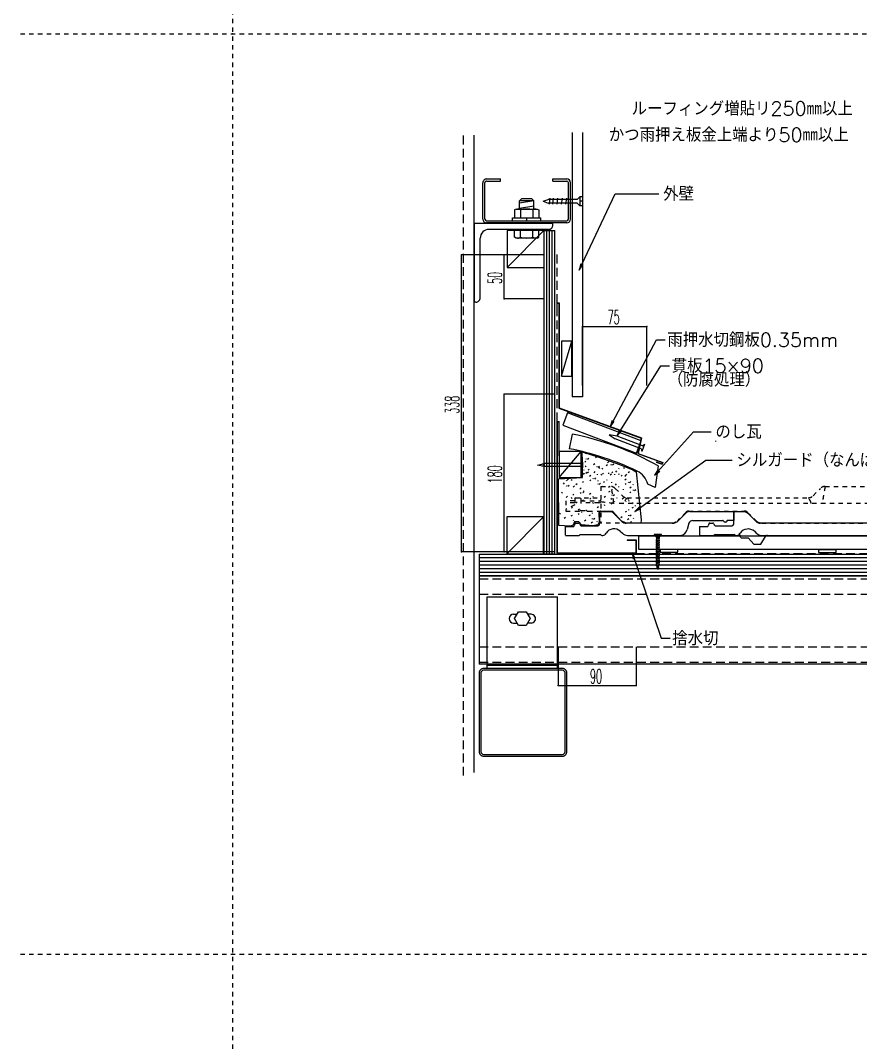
# Model space of a CAD drawing. Extents: x -1727 to 4652, y -2317 to 2357.
# Drawn here: x -1727 to -769, y -1151 to 15 of the extents above; entities that cross this region are included whole.
import ezdxf

# ---------------------------------------------------------------- set-up
doc = ezdxf.new("R2010")
doc.units = 0
doc.header["$LTSCALE"] = 5
doc.linetypes.add('DASHED2', pattern=[3, 2, -1])
doc.linetypes.add('DOT', pattern=[2, 1, -1])
for name, color, linetype in [('0-1', 7, 'CONTINUOUS'), ('0-2', 7, 'CONTINUOUS'), ('0-3', 7, 'CONTINUOUS'), ('0-4', 7, 'CONTINUOUS'), ('0-A', 7, 'CONTINUOUS')]:
    doc.layers.add(name, color=color, linetype=linetype)
doc.styles.get("Standard").update_dxf_attribs({"font": 'txt.shx', "bigfont": 'extfont.shx'})

msp = doc.modelspace()

# ---------------------------------------------------------------- linework, layer by layer
at = {"layer": '0-1', "color": 3, "linetype": 'CONTINUOUS'}
for p, q in [((-1097.5645, -112.5069), (-1097.5645, -414.2778)), ((-1085.5635, -112.5069), (-1085.5635, -414.2778)), ((-1085.5635, -414.2778), (-1097.5645, -414.2778)), ((-1112.64, -450.9929), (-1112.64, -481.5542)), ((-1021.6755, -572.3166), (-1021.6755, -588.0086)), ((-1021.6755, -572.6626), (-115.8674, -572.6626)), ((-1021.6755, -588.0086), (-113.7535, -588.0086))]:
    msp.add_line(p, q, dxfattribs=at)
at = {"layer": '0-1', "color": 7, "linetype": 'DASHED2'}
for p, q in [((-1114.9548, -251.9545), (-1114.9548, -592.7566)), ((-1114.932, -592.7566), (-113.7535, -592.7566))]:
    msp.add_line(p, q, dxfattribs=at)
at = {"layer": '0-1', "color": 6, "linetype": 'CONTINUOUS'}
for p, q in [((-1114.771, -319.1166), (-1114.771, -306.8252)), ((-1114.771, -306.8252), (-1112.271, -306.8252)), ((-1114.471, -307.1252), (-1112.571, -307.1252)), ((-1114.471, -319.1166), (-1114.471, -307.1252)), ((-1112.571, -307.1252), (-1112.571, -427.0353)), ((-1112.271, -306.8252), (-1112.271, -426.8252)), ((-1114.471, -319.1166), (-1114.771, -319.1166)), ((-1112.571, -427.0353), (-1018.6537, -461.2184)), ((-1112.271, -426.8252), (-1018.3017, -461.0272)), ((-1114.6487, -592.3241), (-1114.6487, -442.3241)), ((-1114.6487, -442.3241), (-1112.1487, -442.3241)), ((-1114.3487, -442.6241), (-1112.4487, -442.6241)), ((-1114.3487, -592.3241), (-1114.3487, -442.6241)), ((-1112.4487, -452.7774), (-1112.4487, -442.6241)), ((-1112.1487, -452.7774), (-1112.1487, -442.3241)), ((-1112.4487, -452.7774), (-1112.1487, -452.7774)), ((-1018.6537, -461.2184), (-1022.7333, -478.8887)), ((-1018.3017, -461.0272), (-1022.3812, -478.6976)), ((-1022.7333, -478.8887), (-994.575, -489.1375)), ((-1022.3812, -478.6976), (-994.1905, -488.9582)), ((-1001.3921, -488.2325), (-1001.4947, -488.5144)), ((-1001.4947, -488.5144), (-994.9022, -490.9138)), ((-1001.3921, -488.2325), (-995.0815, -490.5293)), ((-994.575, -489.1375), (-995.0815, -490.5293)), ((-994.1905, -488.9582), (-994.9022, -490.9138)), ((-1034.6487, -577.3241), (-1024.6487, -577.3241)), ((-1034.6487, -577.3241), (-1034.6487, -577.6241)), ((-1034.6487, -577.6241), (-1024.9487, -577.6241)), ((-1024.9487, -577.6241), (-1024.9487, -592.0241)), ((-1024.6487, -577.3241), (-1024.6487, -592.3241)), ((-1114.6487, -592.0241), (-1024.9487, -592.0241)), ((-1114.6487, -592.3241), (-1024.6487, -592.3241))]:
    msp.add_line(p, q, dxfattribs=at)
at = {"layer": '0-1', "color": 7, "linetype": 'CONTINUOUS'}
for p, q in [((-1109.7868, -390.604), (-1097.7868, -350.604)), ((-1081.7189, -487.3956), (-1083.176, -488.6285)), ((-1081.4895, -479.0707), (-1081.2654, -478.2861)), ((-1081.3398, -485.4352), (-1081.1156, -484.6506)), ((-1078.5948, -484.5678), (-1080.0519, -485.8008)), ((-1069.4576, -482.5373), (-1070.9148, -483.7703)), ((-1055.5746, -488.1019), (-1057.0317, -489.3349)), ((-1084.1021, -497.8214), (-1083.8779, -497.0368)), ((-1083.2416, -502.0982), (-1083.0174, -501.3136)), ((-1082.5582, -492.8087), (-1081.4373, -493.7053)), ((-1080.3991, -500.4851), (-1081.8562, -501.7181)), ((-1078.9878, -500.1225), (-1080.2207, -500.795)), ((-1078.0745, -497.0727), (-1079.3074, -497.7452)), ((-1071.7687, -490.6467), (-1073.2258, -491.8797)), ((-1071.454, -499.4905), (-1072.9111, -500.7235)), ((-1069.0786, -494.4576), (-1068.8544, -493.673)), ((-1066.3336, -493.5902), (-1067.7907, -494.8232)), ((-1065.7453, -495.0504), (-1066.9782, -495.7229)), ((-1063.6071, -495.516), (-1062.4862, -496.4127)), ((-1057.1964, -491.5598), (-1058.6535, -492.7927)), ((-1055.5579, -502.1741), (-1055.782, -500.717)), ((-1052.8845, -491.9129), (-1052.6603, -491.1283)), ((-1051.1328, -500.1672), (-1052.3657, -500.8397)), ((-1050.1395, -491.0454), (-1051.5966, -492.2784)), ((-1046.7835, -498.7437), (-1048.2406, -499.9767)), ((-1044.2432, -496.1902), (-1044.019, -495.4056)), ((-1038.9366, -494.7692), (-1037.8158, -495.6659)), ((-1032.2113, -499.6568), (-1033.6684, -500.8897)), ((-1106.4702, -512.393), (-1107.9274, -513.626)), ((-1103.9299, -509.8394), (-1103.7057, -509.0548)), ((-1101.707, -507.8388), (-1103.1641, -509.0717)), ((-1098.6234, -508.4185), (-1097.5025, -509.3152)), ((-1084.4676, -511.2288), (-1085.7005, -511.9013)), ((-1083.7832, -501.5128), (-1085.2403, -502.7458)), ((-1076.1227, -503.7546), (-1077.5798, -504.9875)), ((-1076.1465, -509.3647), (-1077.3794, -510.0372)), ((-1073.4326, -507.5655), (-1073.2084, -506.7809)), ((-1070.6876, -506.6981), (-1072.1447, -507.9311)), ((-1068.7639, -503.3014), (-1068.5397, -502.5168)), ((-1067.9975, -510.5091), (-1067.7733, -509.7244)), ((-1067.8108, -513.6358), (-1067.5866, -512.8512)), ((-1065.0658, -512.7684), (-1066.5229, -514.0013)), ((-1064.749, -502.3983), (-1063.6281, -503.2949)), ((-1061.8109, -501.5943), (-1063.0439, -502.2668)), ((-1060.4779, -511.0711), (-1061.7109, -511.7437)), ((-1057.764, -509.272), (-1057.5399, -508.4874)), ((-1052.5028, -502.1978), (-1053.96, -503.4308)), ((-1052.3289, -512.2155), (-1052.1048, -511.4309)), ((-1048.9242, -503.0771), (-1048.7, -502.2925)), ((-1044.0934, -502.5547), (-1043.8693, -501.7701)), ((-1040.4016, -503.9671), (-1041.6345, -504.6396)), ((-1035.9429, -507.9432), (-1037.4, -509.1762)), ((-1036.6067, -504.8814), (-1036.8309, -503.4243)), ((-1036.2329, -502.4022), (-1035.112, -503.2989)), ((-1033.2528, -511.7541), (-1033.0287, -510.9695)), ((-1030.5078, -510.8867), (-1031.9649, -512.1197)), ((-1109.7188, -522.7299), (-1108.5979, -523.6266)), ((-1103.7802, -516.204), (-1103.556, -515.4194)), ((-1101.0352, -515.3366), (-1102.4923, -516.5695)), ((-1094.8786, -515.8243), (-1096.3357, -517.0573)), ((-1091.898, -513.3061), (-1093.3551, -514.539)), ((-1087.2181, -518.0661), (-1088.6752, -519.299)), ((-1087.2419, -523.6761), (-1088.4748, -524.3486)), ((-1083.7832, -522.2564), (-1085.2403, -523.4894)), ((-1084.528, -521.877), (-1084.3038, -521.0924)), ((-1076.1227, -524.4982), (-1077.5798, -525.7311)), ((-1062.3757, -516.5793), (-1062.1516, -515.7947)), ((-1054.6772, -516.4956), (-1056.1343, -517.7286)), ((-1054.701, -522.1057), (-1055.934, -522.7782)), ((-1051.9871, -520.3065), (-1051.763, -519.5219)), ((-1047.1126, -513.528), (-1048.5697, -514.761)), ((-1044.4225, -517.339), (-1044.1983, -516.5544)), ((-1038.9874, -520.2825), (-1038.7632, -519.4979)), ((-1035.9667, -513.5533), (-1037.1997, -514.2258)), ((-1030.3581, -517.2513), (-1031.8152, -518.4842)), ((-1030.3819, -522.8613), (-1031.6149, -523.5338)), ((-1027.8178, -514.6977), (-1027.5936, -513.9131)), ((-1027.668, -521.0622), (-1027.4438, -520.2776)), ((-1024.923, -520.1948), (-1026.3801, -521.4277)), ((-1102.9934, -527.6175), (-1104.4505, -528.8505)), ((-1098.6234, -529.1621), (-1097.5025, -530.0588)), ((-1095.563, -525.5403), (-1096.7959, -526.2128)), ((-1091.898, -534.0497), (-1093.3551, -535.2826)), ((-1084.4676, -531.9724), (-1085.7005, -532.6449)), ((-1076.1465, -530.1082), (-1077.3794, -530.7808)), ((-1074.3421, -534.7902), (-1073.2213, -535.6869)), ((-1073.4326, -528.3091), (-1073.2084, -527.5245)), ((-1059.502, -527.8845), (-1060.9591, -529.1175)), ((-1051.8414, -530.1263), (-1053.2985, -531.3592)), ((-1051.8652, -535.7363), (-1053.0982, -536.4089)), ((-1051.9544, -526.8829), (-1051.7302, -526.0983)), ((-1049.2094, -526.0155), (-1050.6665, -527.2484)), ((-1049.1513, -533.9372), (-1048.9272, -533.1526)), ((-1046.5193, -529.8264), (-1046.2951, -529.0418)), ((-1038.8208, -529.7427), (-1040.2779, -530.9757)), ((-1038.8446, -535.3528), (-1040.0776, -536.0253)), ((-1036.1307, -533.5537), (-1035.9066, -532.7691)), ((-1032.4124, -532.6753), (-1033.6453, -533.3478)), ((-1033.4006, -531.1124), (-1033.1764, -530.3278)), ((-1028.0311, -534.9365), (-1029.4882, -536.1695)), ((-1111.8092, -546.8504), (-1110.6883, -547.7471)), ((-1096.969, -539.9448), (-1098.4262, -541.1777)), ((-1089.3085, -542.1865), (-1090.7656, -543.4195)), ((-1089.3323, -547.7966), (-1090.5653, -548.4691)), ((-1086.6184, -545.9974), (-1086.3943, -545.2128)), ((-1074.4207, -547.2623), (-1074.1965, -546.4777)), ((-1067.6168, -539.6778), (-1069.0739, -540.9107)), ((-1060.1863, -537.6005), (-1061.4193, -538.273)), ((-1035.6788, -545.1133), (-1036.9117, -545.7858)), ((-1032.9649, -543.3141), (-1032.7407, -542.5295)), ((-1028.0549, -540.5466), (-1029.2879, -541.2191)), ((-1025.341, -538.7475), (-1025.1168, -537.9629)), ((-1105.0838, -551.738), (-1106.541, -552.9709)), ((-1097.6534, -549.6607), (-1098.8864, -550.3332)), ((-1095.8662, -555.2649), (-1095.642, -554.4803)), ((-1081.9355, -554.8403), (-1083.3926, -556.0733)), ((-1077.1346, -549.0615), (-1078.3676, -549.734)), ((-1074.275, -557.0821), (-1075.7321, -558.315)), ((-1074.388, -553.8387), (-1074.1638, -553.0541)), ((-1071.643, -552.9713), (-1073.1001, -554.2042)), ((-1068.9529, -556.7822), (-1068.7287, -555.9976)), ((-1040.4797, -550.8921), (-1041.9368, -552.1251)), ((-1032.8192, -553.1339), (-1034.2763, -554.3668)), ((-1032.9322, -549.8905), (-1032.708, -549.1059)), ((-1030.1871, -549.0231), (-1031.6443, -550.256)), ((-1030.1291, -556.9448), (-1029.9049, -556.1602)), ((-1027.4971, -552.834), (-1027.2729, -552.0494))]:
    msp.add_line(p, q, dxfattribs=at)
at = {"layer": '0-1', "color": 4, "linetype": 'CONTINUOUS'}
for p, q in [((-1046.0201, -458.9767), (-1055.4458, -457.6216)), ((-1055.4458, -457.6216), (-1048.3258, -462.1049)), ((-1018.7593, -473.3673), (-1048.3258, -462.1049)), ((-1017.425, -469.8696), (-1046.0201, -458.9767)), ((-1018.7593, -473.3673), (-1018.1887, -476.3963)), ((-1014.9859, -467.9895), (-1018.1887, -476.3963)), ((-1017.425, -469.8696), (-1014.9859, -467.9895)), ((-1085.8059, -488.7384), (-1087.3222, -490.3096)), ((-1085.8059, -488.7384), (-1085.8059, -495.225)), ((-1137.1519, -491.9908), (-1129.0019, -490.3096)), ((-1129.0019, -493.6707), (-1137.1519, -491.9908)), ((-1131.5275, -490.9563), (-1132.0582, -490.9403)), ((-1132.0582, -493.0414), (-1131.5275, -493.0254)), ((-1131.0128, -491.0037), (-1131.5275, -490.9563)), ((-1131.5275, -493.0254), (-1131.0128, -492.978)), ((-1130.53, -491.081), (-1131.0128, -491.0037)), ((-1131.0128, -492.978), (-1130.53, -492.9006)), ((-1130.0935, -491.1861), (-1130.53, -491.081)), ((-1130.53, -492.9006), (-1130.0935, -492.7956)), ((-1129.7168, -491.3156), (-1130.0935, -491.1861)), ((-1130.0935, -492.7956), (-1129.7168, -492.6661)), ((-1129.4112, -491.4656), (-1129.7168, -491.3156)), ((-1129.7168, -492.6661), (-1129.4112, -492.5161)), ((-1129.186, -491.6315), (-1129.4112, -491.4656)), ((-1129.4112, -492.5161), (-1129.186, -492.3502)), ((-1129.0481, -491.8084), (-1129.186, -491.6315)), ((-1129.186, -492.3502), (-1129.0481, -492.1733)), ((-1129.0017, -491.9908), (-1129.0481, -491.8084)), ((-1129.0481, -492.1733), (-1129.0017, -491.9908)), ((-1087.3222, -490.3096), (-1129.0019, -490.3096)), ((-1087.3222, -493.6707), (-1129.0019, -493.6707)), ((-1087.3222, -490.3096), (-1087.3222, -493.3123)), ((-1085.9268, -495.2296), (-1087.3222, -493.6707)), ((-1003.9361, -571.1085), (-1003.9361, -571.812)), ((-995.5946, -571.1089), (-1003.9361, -571.1085)), ((-995.5946, -571.8124), (-995.5946, -571.1089)), ((-1003.9361, -571.812), (-995.5946, -571.8124)), ((-997.7305, -582.8839), (-1001.7506, -584.1399)), ((-997.7304, -580.3714), (-1001.7504, -581.6274)), ((-1001.2059, -581.9418), (-1001.7504, -581.6274)), ((-997.7302, -577.8589), (-1001.7503, -579.1149)), ((-1001.2057, -579.4293), (-1001.7503, -579.1149)), ((-997.7301, -575.3464), (-1001.7502, -576.6024)), ((-1001.2056, -576.9168), (-1001.7502, -576.6024)), ((-1001.2831, -574.7803), (-1001.2831, -576.2364)), ((-998.248, -574.7805), (-1001.2831, -574.7803)), ((-1001.206, -583.7343), (-1001.2059, -581.9418)), ((-1001.2058, -581.2218), (-1001.2057, -579.4293)), ((-1001.2057, -578.7093), (-1001.2056, -576.9168)), ((-998.2751, -582.5694), (-998.275, -580.8416)), ((-998.2751, -582.5694), (-997.7305, -582.8839)), ((-998.2749, -580.0569), (-998.2748, -578.3291)), ((-998.2749, -580.0569), (-997.7304, -580.3714)), ((-998.2748, -577.5444), (-998.2747, -575.8166)), ((-998.2748, -577.5444), (-997.7302, -577.8589)), ((-998.2747, -575.0319), (-997.7301, -575.3464)), ((-998.248, -574.7805), (-998.248, -575.0473)), ((-997.7311, -592.9339), (-1001.7511, -594.1899)), ((-1001.2065, -594.5043), (-1001.7511, -594.1899)), ((-997.7309, -590.4214), (-1001.751, -591.6774)), ((-1001.2064, -591.9918), (-1001.751, -591.6774)), ((-997.7308, -587.9089), (-1001.7508, -589.1649)), ((-1001.2063, -589.4793), (-1001.7508, -589.1649)), ((-997.7306, -585.3964), (-1001.7507, -586.6524)), ((-1001.2061, -586.9668), (-1001.7507, -586.6524)), ((-1001.206, -584.4543), (-1001.7506, -584.1399)), ((-1001.2066, -596.2968), (-1001.2065, -594.5043)), ((-1001.2065, -593.7843), (-1001.2064, -591.9918)), ((-1001.2064, -591.2718), (-1001.2063, -589.4793)), ((-1001.2062, -588.7593), (-1001.2061, -586.9668)), ((-1001.2061, -586.2468), (-1001.206, -584.4543)), ((-998.2758, -595.1319), (-998.2757, -593.4041)), ((-998.2756, -592.6194), (-998.2755, -590.8916)), ((-998.2756, -592.6194), (-997.7311, -592.9339)), ((-998.2755, -590.1069), (-998.2754, -588.3791)), ((-998.2755, -590.1069), (-997.7309, -590.4214)), ((-998.2754, -587.5944), (-998.2753, -585.8666)), ((-998.2754, -587.5944), (-997.7308, -587.9089)), ((-998.2752, -585.0819), (-998.2751, -583.3541)), ((-998.2752, -585.0819), (-997.7306, -585.3964)), ((-997.7316, -602.9839), (-1001.7517, -604.2399)), ((-1001.2071, -604.5543), (-1001.7517, -604.2399)), ((-997.7315, -600.4714), (-1001.7515, -601.7274)), ((-1001.207, -602.0418), (-1001.7515, -601.7274)), ((-997.7313, -597.9589), (-1001.7514, -599.2149)), ((-1001.2068, -599.5293), (-1001.7514, -599.2149)), ((-997.7312, -595.4464), (-1001.7513, -596.7024)), ((-1001.2067, -597.0168), (-1001.7513, -596.7024)), ((-997.7318, -605.4964), (-1001.5765, -606.6444)), ((-1001.2071, -603.8343), (-1001.207, -602.0418)), ((-1001.2071, -605.1462), (-1001.2071, -604.5543)), ((-1000.9444, -606.2003), (-1001.2071, -605.1462)), ((-1001.2069, -601.3218), (-1001.2068, -599.5293)), ((-1001.2068, -598.8093), (-1001.2067, -597.0168)), ((-999.0365, -608.1945), (-998.4964, -606.0287)), ((-998.2763, -605.1819), (-998.2762, -603.4541)), ((-998.2763, -605.1819), (-997.7318, -605.4964)), ((-998.2762, -602.6694), (-998.2761, -600.9416)), ((-998.2762, -602.6694), (-997.7316, -602.9839)), ((-998.2761, -600.1569), (-998.276, -598.4291)), ((-998.2761, -600.1569), (-997.7315, -600.4714)), ((-998.2759, -597.6444), (-998.2758, -595.9166)), ((-998.2759, -597.6444), (-997.7313, -597.9589)), ((-998.2758, -595.1319), (-997.7312, -595.4464)), ((-1000.7652, -606.919), (-1001.5765, -606.6444)), ((-998.6596, -608.3309), (-1000.8276, -608.9347)), ((-1000.236, -609.0207), (-1000.8276, -608.9347)), ((-1000.3469, -608.5971), (-1000.7653, -606.9137)), ((-999.7421, -611.0237), (-1000.2416, -609.0199)), ((-999.7421, -611.0237), (-999.1638, -608.705))]:
    msp.add_line(p, q, dxfattribs=at)
at = {"layer": '0-1', "color": 3, "linetype": 'CONTINUOUS'}
for points in [[(-1109.7868, -390.604), (-1097.7868, -390.604), (-1097.7868, -350.604), (-1109.7868, -350.604), (-1109.7868, -390.604)], [(-1108.0408, -446.4116), (-1023.9424, -478.4657), (-1018.6001, -464.4493), (-1102.6984, -432.3952), (-1108.0408, -446.4116)]]:
    msp.add_lwpolyline(points, close=True, dxfattribs=at)
at = {"layer": '0-1', "color": 7, "linetype": 'CONTINUOUS'}
for points in [[(-1024.521, -499.6296), (-1018.9577, -554.3656), (-1019.3166, -558.1343), (-1035.7996, -558.1978), (-1041.7494, -555.6218), (-1051.2609, -545.0335), (-1065.2692, -544.6112), (-1067.2331, -545.9309), (-1066.8742, -557.5959), (-1068.1304, -560.1084), (-1073.8732, -561.1852), (-1086.974, -560.2878), (-1089.8454, -556.6986), (-1094.6908, -556.6986), (-1096.306, -560.4673), (-1099.8953, -561.7235), (-1112.8165, -560.8262), (-1112.996, -507.7054), (-1085.7177, -506.0902), (-1085.8059, -488.7384), (-1086.2561, -477.0173), (-1068.1304, -482.7601), (-1043.3646, -491.1948), (-1028.4692, -497.476), (-1024.521, -499.6296)], [(-996.9836, -591.3329), (-976.9836, -591.3329), (-976.9836, -588.3329), (-996.9836, -588.3329), (-996.9836, -591.3329)], [(-816.4831, -591.6845), (-796.4831, -591.6845), (-796.4831, -588.6845), (-816.4831, -588.6845), (-816.4831, -591.6845)]]:
    msp.add_lwpolyline(points, close=True, dxfattribs=at)
at = {"layer": '0-1', "color": 4, "linetype": 'CONTINUOUS'}
for centre, radius, start, end in [((-1005.005, -575.4371), 3.7795, 10.0074, 73.571), ((-1000.4394, -582.8193), 1.7719, 113.7641, 137.7234), ((-1000.4393, -580.3068), 1.7719, 113.7641, 137.7234), ((-1000.4391, -577.7943), 1.7719, 113.7641, 137.7234), ((-1000.9361, -581.9366), 0.2698, 118.1563, 181.1131), ((-1000.936, -579.4241), 0.2698, 118.1563, 181.1131), ((-1000.9359, -576.9116), 0.2698, 118.1563, 181.1131), ((-994.4626, -600.2111), 20.1563, 105.2025, 109.3869), ((-994.4625, -597.6986), 20.1563, 105.2025, 109.3869), ((-994.4624, -595.1861), 20.1563, 105.2025, 109.3869), ((-1006.7036, -561.2138), 21.2472, 285.394, 289.1117), ((-1006.7035, -558.7013), 21.2472, 285.394, 289.1117), ((-1006.7034, -556.1888), 21.2472, 285.394, 289.1117), ((-1003.5444, -569.6934), 14.0999, 285.6178, 291.0819), ((-1003.5442, -567.1809), 14.0999, 285.6178, 291.0819), ((-1003.5441, -564.6684), 14.0999, 285.6178, 291.0819), ((-1003.544, -562.1559), 14.0999, 285.6178, 291.0819), ((-993.6294, -598.8985), 18.641, 104.6057, 109.1586), ((-993.6292, -596.386), 18.641, 104.6057, 109.1586), ((-993.6291, -593.8735), 18.641, 104.6057, 109.1586), ((-998.6077, -582.5446), 0.3335, 293.8889, 355.7313), ((-998.6075, -580.0321), 0.3335, 293.8889, 355.7313), ((-998.6074, -577.5196), 0.3335, 293.8889, 355.7313), ((-998.6072, -575.0071), 0.3335, 293.8889, 355.7313), ((-998.6225, -582.4012), 1.0142, 286.7535, 331.5848), ((-998.6224, -579.8887), 1.0142, 286.7535, 331.5848), ((-998.6222, -577.3762), 1.0142, 286.7535, 331.5848), ((-998.6221, -574.8637), 1.0142, 286.7535, 331.5848), ((-994.5261, -575.4377), 3.7795, 106.4227, 169.9863), ((-1000.4401, -595.3818), 1.7719, 113.7641, 137.7234), ((-1000.44, -592.8693), 1.7719, 113.7641, 137.7234), ((-1000.4398, -590.3568), 1.7719, 113.7641, 137.7234), ((-1000.4397, -587.8443), 1.7719, 113.7641, 137.7234), ((-1000.4396, -585.3318), 1.7719, 113.7641, 137.7234), ((-1000.9368, -594.4991), 0.2698, 118.1563, 181.1131), ((-1000.9367, -591.9866), 0.2698, 118.1563, 181.1131), ((-1000.9366, -589.4741), 0.2698, 118.1563, 181.1131), ((-1000.9364, -586.9616), 0.2698, 118.1563, 181.1131), ((-1000.9363, -584.4491), 0.2698, 118.1563, 181.1131), ((-994.4633, -612.7736), 20.1563, 105.2025, 109.3869), ((-994.4632, -610.2611), 20.1563, 105.2025, 109.3869), ((-994.4631, -607.7486), 20.1563, 105.2025, 109.3869), ((-994.4629, -605.2361), 20.1563, 105.2025, 109.3869), ((-994.4628, -602.7236), 20.1563, 105.2025, 109.3869), ((-1006.7043, -573.7763), 21.2472, 285.394, 289.1117), ((-1006.7042, -571.2638), 21.2472, 285.394, 289.1117), ((-1006.7041, -568.7513), 21.2472, 285.394, 289.1117), ((-1006.7039, -566.2388), 21.2472, 285.394, 289.1117), ((-1006.7038, -563.7263), 21.2472, 285.394, 289.1117), ((-1003.5449, -579.7434), 14.0999, 285.6178, 291.0819), ((-1003.5448, -577.2309), 14.0999, 285.6178, 291.0819), ((-1003.5447, -574.7184), 14.0999, 285.6178, 291.0819), ((-1003.5445, -572.2059), 14.0999, 285.6178, 291.0819), ((-993.6301, -611.461), 18.641, 104.6057, 109.1586), ((-993.6299, -608.9485), 18.641, 104.6057, 109.1586), ((-993.6298, -606.436), 18.641, 104.6057, 109.1586), ((-993.6297, -603.9235), 18.641, 104.6057, 109.1586), ((-993.6295, -601.411), 18.641, 104.6057, 109.1586), ((-998.6082, -592.5946), 0.3335, 293.8889, 355.7313), ((-998.6081, -590.0821), 0.3335, 293.8889, 355.7313), ((-998.6079, -587.5696), 0.3335, 293.8889, 355.7313), ((-998.6078, -585.0571), 0.3335, 293.8889, 355.7313), ((-998.6231, -592.4512), 1.0142, 286.7535, 331.5848), ((-998.6229, -589.9387), 1.0142, 286.7535, 331.5848), ((-998.6228, -587.4262), 1.0142, 286.7535, 331.5848), ((-998.6226, -584.9137), 1.0142, 286.7535, 331.5848), ((-1000.4407, -605.4318), 1.7719, 113.7641, 137.7234), ((-1000.4405, -602.9193), 1.7719, 113.7641, 137.7234), ((-1000.4404, -600.4068), 1.7719, 113.7641, 137.7234), ((-1000.4402, -597.8943), 1.7719, 113.7641, 137.7234), ((-1000.273, -607.8279), 1.7607, 112.3772, 137.7616), ((-1000.9374, -604.5491), 0.2698, 118.1563, 181.1131), ((-1000.9372, -602.0366), 0.2698, 118.1563, 181.1131), ((-1000.9371, -599.5241), 0.2698, 118.1563, 181.1131), ((-1000.937, -597.0116), 0.2698, 118.1563, 181.1131), ((-994.4639, -622.8236), 20.1563, 105.2025, 109.3869), ((-994.4638, -620.3111), 20.1563, 105.2025, 109.3869), ((-994.4636, -617.7986), 20.1563, 105.2025, 109.3869), ((-994.4635, -615.2861), 20.1563, 105.2025, 109.3869), ((-1006.7049, -583.8263), 21.2472, 285.394, 289.1117), ((-1006.7047, -581.3138), 21.2472, 285.394, 289.1117), ((-1006.7046, -578.8013), 21.2472, 285.394, 289.1117), ((-1006.7045, -576.2888), 21.2472, 285.394, 289.1117), ((-1003.0827, -595.6619), 10.7529, 281.4765, 288.0573), ((-1003.5456, -592.3059), 14.0999, 285.6178, 291.0819), ((-1003.5455, -589.7934), 14.0999, 285.6178, 291.0819), ((-1003.5453, -587.2809), 14.0999, 285.6178, 291.0819), ((-1003.5452, -584.7684), 14.0999, 285.6178, 291.0819), ((-1003.5451, -582.2559), 14.0999, 285.6178, 291.0819), ((-993.6308, -624.0235), 18.641, 104.6057, 109.1586), ((-993.6306, -621.511), 18.641, 104.6057, 109.1586), ((-993.6305, -618.9985), 18.641, 104.6057, 109.1586), ((-993.6304, -616.486), 18.641, 104.6057, 109.1586), ((-993.6302, -613.9735), 18.641, 104.6057, 109.1586), ((-998.6089, -605.1571), 0.3335, 293.8889, 355.7313), ((-998.6088, -602.6446), 0.3335, 293.8889, 355.7313), ((-998.6086, -600.1321), 0.3335, 293.8889, 355.7313), ((-998.6085, -597.6196), 0.3335, 293.8889, 355.7313), ((-998.6084, -595.1071), 0.3335, 293.8889, 355.7313), ((-998.6238, -605.0137), 1.0142, 286.7535, 331.5848), ((-998.6236, -602.5012), 1.0142, 286.7535, 331.5848), ((-998.6235, -599.9887), 1.0142, 286.7535, 331.5848), ((-998.6233, -597.4762), 1.0142, 286.7535, 331.5848), ((-998.6232, -594.9637), 1.0142, 286.7535, 331.5848), ((-999.7702, -609.9293), 1.4517, 113.4088, 136.7519), ((-1000.4955, -606.9137), 0.2698, 119.1648, 181.1131), ((-1064.9994, -390.2479), 225.8005, 286.5639, 286.7967), ((-998.9551, -611.771), 3.4656, 103.256, 113.6788), ((-999.5659, -610.2129), 1.3709, 97.3769, 119.5481), ((-1003.8122, -592.7822), 16.1352, 284.5826, 288.0299), ((-1000.6936, -603.9415), 5.0032, 280.9647, 287.8038), ((-999.8384, -607.269), 1.5866, 295.1637, 317.9864), ((-931.1929, -556.1709), 85.2785, 217.5339, 217.7084)]:
    msp.add_arc(centre, radius, start, end, dxfattribs=at)
at = {"layer": '0-2', "color": 2, "linetype": 'CONTINUOUS'}
for p, q in [((-1097.5613, -456.7091), (-1100.7744, -473.4027)), ((-1112.2016, -506.3201), (-1087.2016, -476.3201)), ((-1087.2016, -476.3201), (-1112.2016, -476.3201)), ((-1112.2016, -476.3201), (-1112.2016, -506.3201)), ((-1087.2016, -506.3201), (-1087.2016, -476.3201)), ((-999.4503, -492.9049), (-1002.6838, -517.7414)), ((-1112.2016, -506.3201), (-1087.2016, -506.3201)), ((-1002.6838, -517.7414), (-1011.1464, -513.9365)), ((-1087.4808, -532.5771), (-1087.4808, -535.9535)), ((-1081.1093, -543.9435), (-1080.198, -544.3912)), ((-1054.1662, -545.2044), (-1066.0213, -545.2044)), ((-1066.0213, -558.5666), (-1066.0213, -545.2044)), ((-1050.2789, -546.9359), (-1040.7834, -556.3869)), ((-968.6717, -547.5593), (-976.9072, -555.852)), ((-963.3313, -545.1269), (-913.087, -545.1269)), ((-913.0213, -545.2254), (-913.0213, -555.1366)), ((-913.0213, -558.5876), (-913.0213, -545.2254)), ((-901.1662, -545.2254), (-913.0213, -545.2254)), ((-897.2789, -546.9569), (-887.7834, -556.4079)), ((-1094.6268, -558.906), (-1095.3125, -561.3328)), ((-1093.4983, -558.1216), (-1089.8894, -558.1216)), ((-1088.7766, -558.906), (-1088.3838, -560.2769)), ((-982.2754, -558.1978), (-1035.7996, -558.1978)), ((-964.3491, -558.0936), (-966.3962, -565.4652)), ((-960.1652, -555.1539), (-925.5989, -555.1539)), ((-941.6268, -558.927), (-942.3125, -561.3538)), ((-940.4983, -558.1427), (-936.8894, -558.1427)), ((-935.7766, -558.927), (-935.3838, -560.2979)), ((-924.8108, -555.6637), (-924.6072, -556.3487)), ((-922.1697, -557.1118), (-923.5995, -557.1118)), ((-921.0381, -555.7285), (-921.2148, -556.3487)), ((-913.0213, -555.1366), (-920.5464, -555.1366)), ((-676.3987, -558.2188), (-882.7996, -558.2188)), ((-1105.3704, -562.2255), (-1105.3704, -572.1103)), ((-1105.3704, -562.2255), (-1096.3657, -562.2255)), ((-1087.1876, -561.27), (-1067.6942, -561.27)), ((-1042.6951, -567.3444), (-1040.1214, -569.8437)), ((-952.3704, -562.2465), (-952.3704, -572.1314)), ((-952.3704, -562.2465), (-943.3657, -562.2465)), ((-934.1876, -561.291), (-914.6942, -561.291)), ((-905.3183, -574.3649), (-906.7112, -570.1506)), ((-889.6951, -567.3654), (-887.1214, -569.8647)), ((-1105.1963, -572.1966), (-1089.5511, -572.1966)), ((-1087.5508, -571.294), (-1065.0418, -571.294)), ((-1067.4957, -571.294), (-1065.0418, -571.294)), ((-1034.4408, -572.1966), (-973.9354, -572.1966)), ((-952.1963, -572.2177), (-936.5511, -572.2177)), ((-934.5508, -571.315), (-912.0418, -571.315)), ((-904.1062, -575.143), (-896.6881, -575.143)), ((-890.143, -582.3155), (-896.6881, -575.143)), ((-890.143, -582.3155), (-882.1853, -582.3155)), ((-882.1853, -582.3155), (-876.9164, -573.2834)), ((-881.4408, -572.2177), (-668.0586, -572.2177))]:
    msp.add_line(p, q, dxfattribs=at)
at = {"layer": '0-2', "color": 2, "linetype": 'DOT'}
for p, q in [((-1064.5996, -516.3579), (-1053.9843, -516.3579)), ((-1064.5996, -516.3579), (-1064.5996, -558.204)), ((-1048.348, -518.7039), (-1040.8707, -526.2332)), ((-822.6952, -526.9896), (-814.3516, -518.5692)), ((-808.9724, -516.3537), (-758.7886, -516.3537)), ((-1104.5955, -532.6307), (-1104.5955, -544.6512)), ((-1094.5996, -532.6307), (-1104.5955, -532.6307)), ((-1094.5996, -535.1708), (-1104.5955, -535.1708)), ((-1094.5996, -530.1054), (-1094.5996, -537.4096)), ((-1093.817, -529.356), (-1064.5996, -529.356)), ((-1087.4808, -529.9616), (-1087.4808, -532.7325)), ((-1087.4808, -532.6307), (-1065.842, -532.6307)), ((-1066.9031, -535.1708), (-1087.4808, -535.1708)), ((-758.705, -535.6438), (-1046.8805, -535.6438)), ((-1034.6913, -529.4525), (-828.517, -529.4525)), ((-1094.5996, -537.4096), (-1104.5996, -542.6512)), ((-1104.5996, -544.6512), (-1089.5366, -544.6512)), ((-1087.7761, -543.7086), (-1081.6759, -543.7086)), ((-1079.1292, -544.6112), (-1065.2692, -544.6112)), ((-967.8653, -545.9416), (-977.4526, -555.5289)), ((-964.2909, -544.4611), (-901.3886, -544.4611)), ((-897.3205, -545.9416), (-887.1546, -556.1076)), ((-983.6102, -558.204), (-1064.5996, -558.204)), ((-881.0779, -558.204), (-758.7886, -558.204))]:
    msp.add_line(p, q, dxfattribs=at)
at = {"layer": '0-2', "color": 2, "linetype": 'CONTINUOUS'}
for centre, radius, start, end in [((-1158.4736, -772.8817), 321.9866, 60.404, 79.0953), ((-1161.6867, -789.5753), 321.9866, 64.5506, 79.0953), ((-1033.9115, -519.8302), 23.5157, 14.5148, 63.2425), ((-1093.7098, -530.2513), 0.9017, 96.8275, 170.6859), ((-1088.6293, -530.6783), 1.3538, 31.9681, 80.6612), ((-1086.2016, -531.3527), 1.354, 195.2621, 265.3338), ((-1067.1696, -532.4764), 2.7076, 275.649, 339.8969), ((-1065.7508, -531.4799), 1.1545, 265.4685, 355.6652), ((-1089.8107, -543.2168), 1.3944, 270.419, 319.6949), ((-1087.7666, -545.0823), 1.375, 87.5155, 136.3126), ((-1082.1199, -546.0777), 2.3624, 62.7555, 86.699), ((-1079.11, -541.816), 2.7957, 247.0965, 271.005), ((-1055.3326, -553.0536), 7.9354, 47.6136, 81.5477), ((-962.9349, -553.0756), 7.9586, 92.8551, 136.1225), ((-902.3326, -553.0746), 7.9354, 47.6136, 81.5477), ((-1093.3953, -559.47), 1.3545, 94.6967, 155.3956), ((-1090.0081, -559.47), 1.3545, 24.6042, 85.3077), ((-1068.7333, -558.5624), 2.712, 275.6876, 359.911), ((-1068.7333, -558.5624), 2.712, 275.6876, 359.911), ((-1035.761, -550.3281), 7.8698, 230.3435, 269.7193), ((-982.5199, -550.3436), 7.8561, 271.7835, 298.3869), ((-982.5926, -550.2008), 8.0162, 298.3583, 315.1724), ((-959.7494, -560.1929), 5.0561, 94.7176, 155.4691), ((-940.3953, -559.491), 1.3545, 94.6967, 155.3956), ((-937.0081, -559.491), 1.3545, 24.6042, 85.3077), ((-925.6354, -556.0437), 0.9079, 24.7452, 87.6957), ((-923.4969, -555.9396), 1.1833, 200.2286, 265.0267), ((-922.3175, -555.9478), 1.1734, 277.237, 340.0187), ((-920.1893, -556.0401), 0.9034, 94.6845, 157.8226), ((-915.7333, -558.5834), 2.712, 275.6876, 359.911), ((-882.761, -550.3491), 7.8698, 230.3435, 269.7193), ((-1096.5871, -560.8691), 1.3563, 279.3936, 340.0066), ((-1087.0775, -559.9205), 1.354, 195.2621, 265.3338), ((-1063.0259, -567.1575), 5.0383, 274.6278, 328.4766), ((-1050.5607, -574.1324), 9.2519, 92.9199, 152.02), ((-1049.7924, -576.0769), 11.2529, 50.8982, 96.3246), ((-1034.4382, -564.1567), 8.0399, 225.0191, 269.982), ((-974.3716, -564.0987), 8.0916, 273.0906, 350.2777), ((-943.5871, -560.8901), 1.3563, 279.3936, 340.0066), ((-934.0775, -559.9415), 1.354, 195.2621, 265.3338), ((-910.0259, -567.1785), 5.0383, 274.6278, 328.4766), ((-897.5607, -574.1534), 9.2519, 92.9199, 152.02), ((-896.7924, -576.098), 11.2529, 50.8982, 96.3246), ((-881.4382, -564.1778), 8.0399, 225.0191, 269.982), ((-1089.5878, -570.806), 1.3912, 270.5608, 317.5045), ((-1087.5336, -572.6933), 1.3994, 90.7027, 137.3587), ((-1065.8105, -572.9642), 1.6842, 39.6692, 80.9986), ((-1063.0712, -568.6873), 3.5119, 245.7412, 275.1431), ((-936.5878, -570.827), 1.3912, 270.5608, 317.5045), ((-934.5336, -572.7143), 1.3994, 90.7027, 137.3587), ((-912.8105, -572.9853), 1.6842, 39.6692, 80.9986), ((-910.0712, -568.7083), 3.5119, 245.7412, 275.1431), ((-904.1038, -573.7593), 1.3571, 206.5019, 269.9002), ((-874.764, -574.9364), 2.7139, 90.0708, 142.4764)]:
    msp.add_arc(centre, radius, start, end, dxfattribs=at)
at = {"layer": '0-2', "color": 2, "linetype": 'DOT'}
for centre, radius, start, end in [((-1053.9877, -524.3096), 7.9517, 44.8267, 89.9753), ((-1096.3542, -534.3168), 46.0189, 358.8291, 382.9702), ((-808.8846, -524.2204), 7.8628, 90.4761, 134.0511), ((1349.7958, -910.835), 2194.5149, 169.6443, 170.1559), ((-1035.2475, -337.5611), 198.2717, 261.4664, 266.2489), ((-1034.3219, -521.1714), 8.277, 217.7016, 266.9332), ((-1030.8081, -535.337), 6.8857, 121.184, 184.005), ((-828.467, -521.4421), 8.0056, 271.0628, 316.1349), ((-834.6979, -536.9279), 9.8322, 7.5048, 49.5469), ((-964.1667, -549.8158), 5.3562, 91.3288, 133.6711), ((-900.9886, -549.6913), 5.2455, 45.63, 94.3735), ((-984.2762, -548.2466), 9.9797, 273.8263, 313.1375), ((-881.0631, -548.3062), 9.8979, 232.0167, 269.9144)]:
    msp.add_arc(centre, radius, start, end, dxfattribs=at)
at = {"layer": '0-2', "color": 7}
for p in [(-1485, 0), (-1485, 0), (-1485, -1050)]:
    msp.add_point(p, dxfattribs=at)
at = {"layer": '0-3', "color": 7, "linetype": 'CONTINUOUS'}
for p, q in [((-1223.8794, -590.773), (-1223.8794, -252.3062)), ((-1145.6388, -252.3062), (-1223.8794, -252.3062)), ((-1175.1404, -302.3062), (-1175.1404, -252.3062)), ((-1129.4216, -252.3062), (-1175.1404, -252.3062)), ((-1129.4216, -302.3062), (-1175.1404, -302.3062)), ((-1085.5635, -333.7818), (-1012.4215, -333.7818)), ((-1085.5635, -401.3847), (-1085.5635, -333.7818)), ((-1012.4215, -401.3847), (-1012.4215, -333.7818)), ((-1175.1404, -590.773), (-1175.1404, -411.0127)), ((-1117.3955, -411.0127), (-1175.1404, -411.0127)), ((-933.7536, -465.288), (-933.5294, -464.5034)), ((-1145.6388, -590.773), (-1223.8794, -590.773)), ((-1117.3955, -590.773), (-1175.1404, -590.773)), ((-1113.56, -699.4351), (-1113.56, -743.4647)), ((-1024.6487, -699.4351), (-1024.6487, -743.4647)), ((-1113.56, -743.4647), (-1024.6487, -743.4647))]:
    msp.add_line(p, q, dxfattribs=at)
for points in [[(-1089.6626, -269.7233), (-1048.625, -182.6739), (-998.625, -182.6739)], [(-1087.5951, -262.4063), (-1089.6626, -269.7233), (-1085.3338, -263.4723)], [(-1054.3045, -448.363), (-1001.4792, -349.1996), (-991.4792, -349.1996)], [(-1046.2671, -458.8049), (-996.5254, -378.6901), (-986.5254, -378.6901)], [(-1051.8816, -441.1559), (-1054.3045, -448.363), (-1049.6751, -442.3313)], [(-1043.373, -451.7738), (-1046.2671, -458.8049), (-1041.249, -453.0925)], [(-1003.4648, -503.5409), (-959.0918, -454.0967), (-939.0918, -454.0967)], [(-1025.8718, -544.9773), (-945.091, -486.3432), (-915.091, -486.3432)], [(-999.3858, -497.1242), (-1003.4648, -503.5409), (-997.5252, -498.7939)], [(-1020.5365, -539.56), (-1025.8718, -544.9773), (-1019.0679, -541.5833)], [(-1029.1078, -591.7321), (-995.8759, -689.6067), (-985.8759, -689.6067)], [(-1025.5128, -598.432), (-1029.1078, -591.7321), (-1027.8801, -599.2358)]]:
    msp.add_lwpolyline(points, dxfattribs=at)
at = {"layer": '0-3', "color": 7}
for p in [(-1223.8794, -252.3062), (-1175.1404, -252.3062), (-1175.1404, -302.3062), (-1085.5635, -333.7818), (-1012.4215, -333.7818), (-1175.1404, -411.0127), (-1223.8794, -590.773), (-1175.1404, -590.773), (-1113.56, -743.4647), (-1024.6487, -743.4647)]:
    msp.add_point(p, dxfattribs=at)
at = {"layer": '0-4', "color": 4, "linetype": 'DASHED2'}
for p, q in [((-1221.3746, -846.1627), (-1221.3746, -115.8057)), ((-1203.3801, -621.5655), (-111.6974, -621.5655)), ((-1203.3801, -639.2664), (-111.6974, -639.2664)), ((-1203.3801, -699.2662), (-111.6974, -699.2662)), ((-1203.3801, -716.967), (-111.6974, -716.967))]:
    msp.add_line(p, q, dxfattribs=at)
at = {"layer": '0-4', "color": 4, "linetype": 'CONTINUOUS'}
for p, q in [((-1209.3746, -842.6953), (-1209.3746, -115.8057)), ((-1199.375, -211.3855), (-1199.3765, -169.9857)), ((-1197.075, -211.3855), (-1197.0766, -169.9856)), ((-1195.0767, -165.6853), (-1179.3767, -165.6848)), ((-1195.0765, -167.9854), (-1179.3765, -167.9848)), ((-1179.3765, -167.9848), (-1179.3767, -165.6848)), ((-1119.3767, -165.6824), (-1103.6767, -165.6819)), ((-1119.3765, -167.9825), (-1119.3767, -165.6824)), ((-1119.3765, -167.9825), (-1103.6765, -167.9818)), ((-1101.6748, -211.3818), (-1101.6765, -169.9818)), ((-1099.3749, -211.3818), (-1099.3765, -169.9818)), ((-1088.7719, -186.1293), (-1091.7697, -189.1279)), ((-1085.7717, -186.1279), (-1088.7719, -186.1293)), ((-1088.7719, -186.1293), (-1088.771, -196.1281)), ((-1085.7717, -186.1279), (-1085.7713, -196.129)), ((-1141.3757, -196.5498), (-1157.3754, -199.3712)), ((-1155.3752, -188.4566), (-1157.3751, -190.4575)), ((-1141.3756, -190.4568), (-1157.3751, -190.4575)), ((-1157.3745, -199.9561), (-1157.3751, -190.4575)), ((-1141.3756, -190.4568), (-1157.375, -193.2793)), ((-1143.3758, -188.4567), (-1155.3752, -188.4566)), ((-1141.3756, -190.4568), (-1143.3758, -188.4567)), ((-1141.3759, -199.9559), (-1141.3756, -190.4568)), ((-1130.6135, -191.1295), (-1125.0138, -189.1299)), ((-1130.6135, -191.1295), (-1125.0131, -193.1296)), ((-1091.7697, -189.1279), (-1125.0138, -189.1299)), ((-1091.7722, -193.128), (-1125.0131, -193.1296)), ((-1123.4576, -194.3661), (-1122.4007, -187.7194)), ((-1119.7158, -194.3665), (-1118.6589, -187.7194)), ((-1114.7155, -194.3652), (-1113.6593, -187.7195)), ((-1109.7156, -194.3662), (-1108.659, -187.7181)), ((-1104.7149, -194.3658), (-1103.6581, -187.7189)), ((-1088.771, -196.1281), (-1091.7722, -193.128)), ((-1085.7715, -191.1283), (-1088.7721, -191.1289)), ((-1085.7713, -196.129), (-1088.771, -196.1281)), ((-1161.3733, -199.956), (-1163.2301, -201.0285)), ((-1163.2301, -201.0285), (-1163.23, -209.9561)), ((-1161.3733, -199.956), (-1137.3728, -199.9558)), ((-1156.3014, -201.0279), (-1156.3007, -209.9554)), ((-1142.4465, -201.0278), (-1142.4467, -209.9546)), ((-1137.3728, -199.9558), (-1135.5183, -201.0264)), ((-1135.5183, -201.0264), (-1135.518, -209.9553)), ((-1209.3746, -216.1296), (-1119.3743, -216.1272)), ((-1209.3746, -216.1296), (-1209.3746, -306.1301)), ((-1195.0748, -213.3853), (-1103.6746, -213.3818)), ((-1103.6749, -215.6818), (-1195.0748, -215.6853)), ((-1165.3739, -212.9571), (-1165.3734, -209.9562)), ((-1165.3734, -209.9562), (-1133.3755, -209.9557)), ((-1149.3746, -212.9565), (-1149.375, -209.9561)), ((-1133.3751, -212.9559), (-1133.3755, -209.9557)), ((-1119.3735, -218.1269), (-1119.3743, -216.1272)), ((-1202.3716, -301.1301), (-1202.3738, -233.1295)), ((-1124.3742, -223.1271), (-1192.3739, -223.1289)), ((-1163.2296, -232.0576), (-1163.23, -223.1292)), ((-1161.3752, -233.1286), (-1163.2296, -232.0576)), ((-1137.3744, -233.1281), (-1161.3752, -233.1286)), ((-1156.3015, -232.0565), (-1156.3014, -223.1287)), ((-1142.4464, -232.0562), (-1142.4472, -223.1289)), ((-1137.3744, -233.1281), (-1135.518, -232.056)), ((-1135.518, -232.056), (-1135.5178, -223.1283)), ((-1207.3714, -306.1298), (-1209.3715, -306.1297)), ((-111.6974, -618.4333), (-1203.3801, -618.4333)), ((-1203.3801, -618.4333), (-1203.3801, -719.266)), ((-1194.3044, -718.51), (-1194.3044, -642.1433)), ((-1194.3044, -642.1433), (-1184.3037, -642.1433)), ((-1184.3037, -642.1433), (-1114.3044, -642.1433)), ((-1114.3044, -719.266), (-1114.3044, -642.1433)), ((-1164.3047, -662.143), (-1160.4176, -662.1427)), ((-1163.3043, -667.1433), (-1158.8046, -659.3489)), ((-1158.8046, -659.3489), (-1149.8047, -659.3485)), ((-1149.8047, -659.3485), (-1145.3044, -667.1424)), ((-1144.3042, -662.1433), (-1148.191, -662.1428)), ((-1164.3045, -672.1424), (-1160.4177, -672.1429)), ((-1158.8041, -674.9372), (-1163.3043, -667.1433)), ((-1149.8042, -674.9368), (-1158.8041, -674.9372)), ((-1145.3044, -667.1424), (-1149.8042, -674.9368)), ((-1144.304, -672.1427), (-1148.1912, -672.143)), ((-111.6974, -719.266), (-1203.3801, -719.266)), ((-1194.3044, -723.51), (-1194.3044, -718.51)), ((-1194.3044, -720.31), (-1114.3044, -720.31)), ((-1114.3044, -723.51), (-1114.3044, -718.51)), ((-1203.5634, -729.0211), (-1203.5634, -819.0211)), ((-1201.5634, -729.0211), (-1201.5634, -819.0211)), ((-1108.5634, -724.0211), (-1198.5634, -724.0211)), ((-1108.5634, -726.0211), (-1198.5634, -726.0211)), ((-1194.3044, -723.51), (-1114.3044, -723.51)), ((-1105.5634, -819.0211), (-1105.5634, -729.0211)), ((-1103.5634, -819.0211), (-1103.5634, -729.0211)), ((-1198.5634, -822.0211), (-1108.5634, -822.0211)), ((-1198.5634, -824.0211), (-1108.5634, -824.0211))]:
    msp.add_line(p, q, dxfattribs=at)
at = {"layer": '0-4', "color": 7, "linetype": 'CONTINUOUS'}
for p, q in [((-1129.7674, -224.4535), (-1171.5146, -266.4535)), ((-1130.2597, -551.1231), (-1172.0069, -593.1231))]:
    msp.add_line(p, q, dxfattribs=at)
at = {"layer": '0-4', "color": 3, "linetype": 'CONTINUOUS'}
for p, q in [((-1129.2883, -593.0464), (-1129.2883, -224.3577)), ((-1129.0355, -224.3577), (-1117.1868, -224.3577)), ((-1126.2883, -593.0464), (-1126.2883, -224.3577)), ((-1123.2883, -593.0464), (-1123.2883, -224.3577)), ((-1120.2883, -593.0464), (-1120.2883, -224.3577)), ((-1117.2883, -593.0464), (-1117.2883, -224.3577)), ((-1203.3801, -593.4333), (-111.6974, -593.4333)), ((-1203.3801, -593.4333), (-1203.3801, -618.4333)), ((-1129.2712, -593.0464), (-1117.2883, -593.0464)), ((-1203.3801, -597.6), (-111.6974, -597.6)), ((-1203.3801, -601.7667), (-111.6974, -601.7667)), ((-1203.3801, -605.9333), (-111.6974, -605.9333)), ((-1203.3801, -610.1), (-111.6974, -610.1)), ((-1203.3801, -614.2667), (-111.6974, -614.2667)), ((-1203.3801, -618.4333), (-111.6974, -618.4333))]:
    msp.add_line(p, q, dxfattribs=at)
for points in [[(-1171.5146, -266.4535), (-1129.5146, -266.4535), (-1129.5146, -224.4535), (-1171.5146, -224.4535), (-1171.5146, -266.4535)], [(-1172.0069, -593.1231), (-1130.0069, -593.1231), (-1130.0069, -551.1231), (-1172.0069, -551.1231), (-1172.0069, -593.1231)]]:
    msp.add_lwpolyline(points, close=True, dxfattribs=at)
at = {"layer": '0-4', "color": 4, "linetype": 'CONTINUOUS'}
for centre, radius, start, end in [((-1195.0765, -169.9855), 4.3, 90.0021, 180.0021), ((-1195.0765, -169.9855), 2, 90.0021, 180.0021), ((-1103.6766, -169.9819), 4.3, 0.0021, 90.0021), ((-1103.6766, -169.9819), 2, 0.0021, 90.0021), ((-1159.7746, -206.1148), 6.158, 55.6744, 89.6291), ((-1149.372, -222.8545), 22.899, 72.3979, 107.6134), ((-1138.9741, -206.1033), 6.147, 90.3605, 124.3677), ((-1195.0749, -211.3853), 4.3, 180.0021, 270.0021), ((-1195.0749, -211.3853), 2, 180.0021, 270.0021), ((-1124.3736, -218.1283), 4.999, 270, 360.0106), ((-1103.6749, -211.3817), 2, 270.0021, 360.0021), ((-1103.6749, -211.3817), 4.3, 270.0021, 360.0021), ((-1192.3719, -233.1305), 10.002, 90.0063, 179.9935), ((-1159.7716, -226.9789), 6.148, 270.3373, 304.352), ((-1149.3745, -210.1902), 22.936, 252.426, 287.5828), ((-1138.9781, -226.9789), 6.148, 235.674, 269.6763), ((-1207.3709, -301.1311), 4.999, 270, 360.0106), ((-1164.3046, -667.1427), 5, 90.0119, 269.997), ((-1144.3041, -667.143), 5, 269.997, 450.0119), ((-1198.5634, -729.0211), 3, 90, 180), ((-1108.5634, -729.0211), 3, 0, 90), ((-1198.5634, -819.0211), 3, 180, 270), ((-1108.5634, -819.0211), 3, 270, 360)]:
    msp.add_arc(centre, radius, start, end, dxfattribs=at)
at = {"layer": '0-4', "color": 4, "linetype": 'DASHED2'}
for centre, start, end in [((-1198.5634, -729.0211), 90, 180), ((-1108.5634, -729.0211), 0, 90), ((-1198.5634, -819.0211), 180, 270), ((-1108.5634, -819.0211), 270, 360)]:
    msp.add_arc(centre, 5, start, end, dxfattribs=at)
at = {"layer": '0-A', "color": 7, "linetype": 'DOT'}
for p, q in [((-1485, 2357.0167), (-1485, -2316.5581)), ((-1726.8095, 0), (4652.0253, 0)), ((-1726.8095, -1050), (4652.0253, -1050))]:
    msp.add_line(p, q, dxfattribs=at)

# ---------------------------------------------------------------- texts
at = {"layer": '0-3', "color": 7}
for s, p in [('ルーフィング増貼リ250㎜以上', (-1029.6776, -93.4285)), ('かつ雨押え板金上端より50㎜以上', (-1055.7214, -123.2863)), ('外壁', (-993.625, -190.6739)), ('雨押水切鋼板0.35mm', (-988.9792, -357.1996)), ('貫板15×90', (-984.0254, -386.6901)), ('（防腐処理）', (-988.518, -402.5488)), ('のし瓦', (-934.0918, -462.0967)), ('シルガード（なんばん）', (-910.091, -494.3432)), ('捨水切', (-983.3759, -697.6067))]:
    msp.add_text(s, height=16, dxfattribs=at).set_placement(p)
at = {"layer": '0-3', "color": 7, "width": 0.5}
for s, p in [('50', (-1177.6404, -285.3062)), ('338', (-1226.3794, -433.5396)), ('180', (-1177.6404, -512.8929))]:
    msp.add_text(s, height=16, rotation=90, dxfattribs=at).set_placement(p)
for s, p in [('75', (-1056.9925, -331.2818)), ('90', (-1077.1044, -740.9647))]:
    msp.add_text(s, height=16, dxfattribs=at).set_placement(p)

doc.saveas('drawing.dxf')
